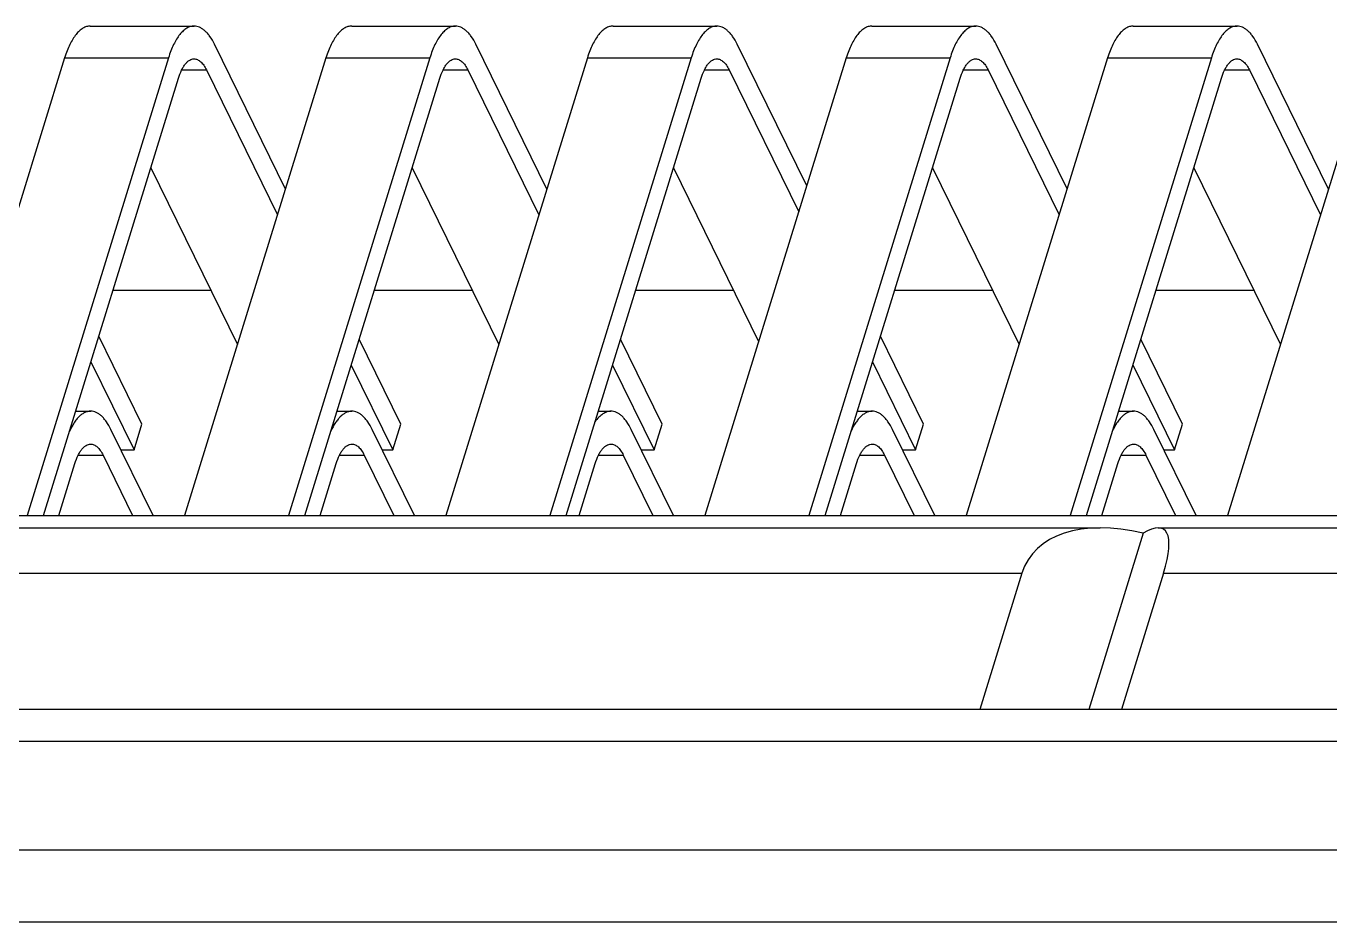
# Model space of a CAD drawing. Extents: x 0 to 420, y 0 to 297.
# Drawn here: x 280.87 to 293.59, y 219.33 to 228.07 of the extents above; entities that cross this region are included whole.
import ezdxf

# ---------------------------------------------------------------- set-up
doc = ezdxf.new("R2010")
doc.units = 0
doc.header["$LTSCALE"] = 23.1
doc.layers.get('0').update_dxf_attribs({"linetype": 'CONTINUOUS'})

msp = doc.modelspace()

# ---------------------------------------------------------------- linework, layer by layer
at = {"color": 7, "linetype": 'CONTINUOUS'}
for p, q in [((281.497, 228.073), (282.51, 228.073)), ((284.048, 228.073), (285.061, 228.073)), ((286.598, 228.073), (287.611, 228.073)), ((289.124, 228.073), (290.138, 228.073)), ((291.674, 228.073), (292.687, 228.073)), ((283.402, 226.483), (282.709, 227.895)), ((285.952, 226.483), (285.259, 227.895)), ((288.488, 226.513), (287.81, 227.895)), ((291.029, 226.484), (290.336, 227.895)), ((293.579, 226.483), (292.886, 227.895)), ((281.247, 227.763), (279.868, 223.299)), ((282.26, 227.763), (280.881, 223.299)), ((281.247, 227.763), (282.26, 227.763)), ((283.797, 227.763), (282.418, 223.299)), ((284.811, 227.763), (283.431, 223.299)), ((283.797, 227.763), (284.811, 227.763)), ((286.348, 227.763), (284.968, 223.299)), ((287.361, 227.763), (285.982, 223.299)), ((286.348, 227.763), (287.361, 227.763)), ((288.874, 227.763), (287.495, 223.299)), ((289.888, 227.763), (288.508, 223.299)), ((288.874, 227.763), (289.888, 227.763)), ((291.424, 227.763), (290.044, 223.299)), ((292.437, 227.763), (291.058, 223.299)), ((291.424, 227.763), (292.437, 227.763)), ((293.974, 227.763), (292.595, 223.299)), ((282.39, 227.645), (282.631, 227.645)), ((282.631, 227.645), (283.324, 226.232)), ((284.94, 227.645), (285.182, 227.645)), ((285.182, 227.645), (285.875, 226.232)), ((287.49, 227.645), (287.732, 227.645)), ((287.732, 227.645), (288.411, 226.262)), ((290.017, 227.645), (290.259, 227.645)), ((290.259, 227.645), (290.951, 226.233)), ((292.566, 227.645), (292.808, 227.645)), ((292.808, 227.645), (293.501, 226.232)), ((281.04, 223.299), (282.358, 227.564)), ((283.59, 223.299), (284.908, 227.564)), ((286.141, 223.299), (287.459, 227.564)), ((288.667, 223.299), (289.985, 227.564)), ((291.217, 223.299), (292.535, 227.564)), ((282.087, 226.689), (282.933, 224.965)), ((284.638, 226.689), (285.483, 224.965)), ((287.188, 226.689), (288.019, 224.995)), ((289.715, 226.689), (290.56, 224.966)), ((292.264, 226.689), (293.11, 224.965)), ((281.719, 225.497), (282.672, 225.497)), ((284.27, 225.497), (285.222, 225.497)), ((286.82, 225.497), (287.773, 225.497)), ((289.346, 225.497), (290.299, 225.497)), ((291.896, 225.497), (292.849, 225.497)), ((282.001, 224.189), (281.58, 225.047)), ((284.528, 224.189), (284.121, 225.017)), ((287.078, 224.189), (286.672, 225.017)), ((289.628, 224.189), (289.207, 225.047)), ((292.155, 224.189), (291.748, 225.018)), ((281.503, 224.796), (281.924, 223.938)), ((284.044, 224.766), (284.45, 223.938)), ((286.594, 224.766), (287.001, 223.938)), ((289.13, 224.796), (289.551, 223.938)), ((291.671, 224.768), (292.077, 223.938)), ((281.354, 224.315), (281.501, 224.315)), ((283.904, 224.315), (284.05, 224.315)), ((286.455, 224.315), (286.577, 224.315)), ((288.981, 224.315), (289.127, 224.315)), ((291.531, 224.315), (291.677, 224.315)), ((281.924, 223.938), (282.001, 224.189)), ((284.45, 223.938), (284.528, 224.189)), ((287.001, 223.938), (287.078, 224.189)), ((289.551, 223.938), (289.628, 224.189)), ((292.077, 223.938), (292.155, 224.189)), ((282.111, 223.299), (281.699, 224.137)), ((284.66, 223.299), (284.249, 224.137)), ((287.187, 223.299), (286.776, 224.137)), ((289.737, 223.299), (289.325, 224.137)), ((292.287, 223.299), (291.876, 224.137)), ((281.797, 223.938), (281.924, 223.938)), ((284.346, 223.938), (284.45, 223.938)), ((286.874, 223.938), (287.001, 223.938)), ((289.423, 223.938), (289.551, 223.938)), ((291.973, 223.938), (292.077, 223.938)), ((281.191, 223.299), (281.348, 223.806)), ((281.38, 223.886), (281.622, 223.886)), ((281.622, 223.886), (281.91, 223.299)), ((283.741, 223.299), (283.898, 223.806)), ((283.929, 223.886), (284.171, 223.886)), ((284.171, 223.886), (284.46, 223.299)), ((286.268, 223.299), (286.425, 223.806)), ((286.457, 223.886), (286.698, 223.886)), ((286.698, 223.886), (286.987, 223.299)), ((288.818, 223.299), (288.974, 223.806)), ((289.006, 223.886), (289.248, 223.886)), ((289.248, 223.886), (289.536, 223.299)), ((291.368, 223.299), (291.525, 223.806)), ((291.557, 223.886), (291.798, 223.886)), ((291.798, 223.886), (292.087, 223.299)), ((275.838, 223.299), (308.384, 223.299)), ((280.449, 223.178), (291.353, 223.178)), ((291.918, 223.178), (302.821, 223.178)), ((291.771, 223.125), (291.24, 221.405)), ((280.092, 222.736), (290.587, 222.736)), ((290.587, 222.736), (290.176, 221.405)), ((291.969, 222.736), (291.558, 221.405)), ((291.969, 222.736), (302.464, 222.736)), ((300.394, 221.405), (280.048, 221.405)), ((300.297, 221.092), (279.951, 221.092)), ((275.302, 220.035), (305.983, 220.035)), ((275.334, 219.333), (306.014, 219.333))]:
    msp.add_line(p, q, dxfattribs=at)
for centre, major_axis, ratio, start_param, end_param in [((292.022, 222.008), (1.375, -0.857), 0.578983, 8.372508, 9.576136), ((291.248, 222.008), (0.721, 1.157), 0.244748, -0.748642, 0.454985)]:
    msp.add_ellipse(centre, major_axis=major_axis, ratio=ratio, start_param=start_param, end_param=end_param, dxfattribs=at)
for points, knots in [([(281.497, 228.073), (281.485, 228.073), (281.46, 228.069), (281.424, 228.053), (281.389, 228.026), (281.356, 227.99), (281.325, 227.945), (281.296, 227.892), (281.269, 227.83), (281.254, 227.786), (281.247, 227.763)], [0, 0, 0, 0, 0.085851, 0.177422, 0.279223, 0.394139, 0.523634, 0.668109, 0.8272, 1, 1, 1, 1]), ([(282.51, 228.073), (282.498, 228.073), (282.473, 228.069), (282.437, 228.053), (282.402, 228.026), (282.369, 227.99), (282.338, 227.945), (282.309, 227.892), (282.283, 227.83), (282.267, 227.786), (282.26, 227.763)], [0, 0, 0, 0, 0.085851, 0.177422, 0.279223, 0.394139, 0.523634, 0.668109, 0.8272, 1, 1, 1, 1]), ([(282.709, 227.895), (282.696, 227.922), (282.675, 227.959), (282.642, 228.002), (282.617, 228.027), (282.591, 228.047), (282.565, 228.062), (282.538, 228.071), (282.519, 228.073), (282.51, 228.073)], [0, 0, 0, 0, 0.315262, 0.45425, 0.581235, 0.697234, 0.803937, 0.903796, 1, 1, 1, 1]), ([(284.048, 228.073), (284.036, 228.073), (284.01, 228.069), (283.974, 228.053), (283.94, 228.026), (283.906, 227.99), (283.875, 227.945), (283.846, 227.892), (283.82, 227.83), (283.805, 227.786), (283.797, 227.763)], [0, 0, 0, 0, 0.085851, 0.177422, 0.279223, 0.394139, 0.523634, 0.668109, 0.8272, 1, 1, 1, 1]), ([(285.061, 228.073), (285.049, 228.073), (285.024, 228.069), (284.987, 228.053), (284.953, 228.026), (284.92, 227.99), (284.888, 227.945), (284.859, 227.892), (284.833, 227.83), (284.818, 227.786), (284.811, 227.763)], [0, 0, 0, 0, 0.085851, 0.177422, 0.279223, 0.394139, 0.523634, 0.668109, 0.8272, 1, 1, 1, 1]), ([(285.259, 227.895), (285.246, 227.922), (285.225, 227.959), (285.192, 228.002), (285.167, 228.027), (285.141, 228.047), (285.115, 228.062), (285.088, 228.071), (285.07, 228.073), (285.061, 228.073)], [0, 0, 0, 0, 0.315262, 0.45425, 0.581235, 0.697234, 0.803937, 0.903796, 1, 1, 1, 1]), ([(286.598, 228.073), (286.586, 228.073), (286.561, 228.069), (286.525, 228.053), (286.49, 228.026), (286.457, 227.99), (286.426, 227.945), (286.397, 227.892), (286.37, 227.83), (286.355, 227.786), (286.348, 227.763)], [0, 0, 0, 0, 0.085851, 0.177422, 0.279223, 0.394139, 0.523634, 0.668109, 0.8272, 1, 1, 1, 1]), ([(287.611, 228.073), (287.599, 228.073), (287.574, 228.069), (287.538, 228.053), (287.503, 228.026), (287.47, 227.99), (287.439, 227.945), (287.41, 227.892), (287.383, 227.83), (287.368, 227.786), (287.361, 227.763)], [0, 0, 0, 0, 0.085851, 0.177422, 0.279223, 0.394139, 0.523634, 0.668109, 0.8272, 1, 1, 1, 1]), ([(287.81, 227.895), (287.797, 227.922), (287.776, 227.959), (287.742, 228.002), (287.718, 228.027), (287.692, 228.047), (287.665, 228.062), (287.638, 228.071), (287.62, 228.073), (287.611, 228.073)], [0, 0, 0, 0, 0.315262, 0.45425, 0.581235, 0.697234, 0.803937, 0.903796, 1, 1, 1, 1]), ([(289.124, 228.073), (289.112, 228.073), (289.087, 228.069), (289.051, 228.053), (289.016, 228.026), (288.983, 227.99), (288.952, 227.945), (288.923, 227.892), (288.897, 227.83), (288.882, 227.786), (288.874, 227.763)], [0, 0, 0, 0, 0.085851, 0.177422, 0.279223, 0.394139, 0.523634, 0.668109, 0.8272, 1, 1, 1, 1]), ([(290.138, 228.073), (290.126, 228.073), (290.1, 228.069), (290.064, 228.053), (290.03, 228.026), (289.997, 227.99), (289.965, 227.945), (289.936, 227.892), (289.91, 227.83), (289.895, 227.786), (289.888, 227.763)], [0, 0, 0, 0, 0.085851, 0.177422, 0.279223, 0.394139, 0.523634, 0.668109, 0.8272, 1, 1, 1, 1]), ([(290.336, 227.895), (290.323, 227.922), (290.302, 227.959), (290.269, 228.002), (290.244, 228.027), (290.218, 228.047), (290.192, 228.062), (290.165, 228.071), (290.147, 228.073), (290.138, 228.073)], [0, 0, 0, 0, 0.315262, 0.45425, 0.581235, 0.697234, 0.803937, 0.903796, 1, 1, 1, 1]), ([(291.674, 228.073), (291.662, 228.073), (291.637, 228.069), (291.601, 228.053), (291.566, 228.026), (291.533, 227.99), (291.502, 227.945), (291.473, 227.892), (291.446, 227.83), (291.431, 227.786), (291.424, 227.763)], [0, 0, 0, 0, 0.085851, 0.177422, 0.279223, 0.394139, 0.523634, 0.668109, 0.8272, 1, 1, 1, 1]), ([(292.687, 228.073), (292.675, 228.073), (292.65, 228.069), (292.614, 228.053), (292.579, 228.026), (292.546, 227.99), (292.515, 227.945), (292.486, 227.892), (292.459, 227.83), (292.444, 227.786), (292.437, 227.763)], [0, 0, 0, 0, 0.085851, 0.177422, 0.279223, 0.394139, 0.523634, 0.668109, 0.8272, 1, 1, 1, 1]), ([(292.886, 227.895), (292.873, 227.922), (292.852, 227.959), (292.818, 228.002), (292.794, 228.027), (292.768, 228.047), (292.741, 228.062), (292.714, 228.071), (292.696, 228.073), (292.687, 228.073)], [0, 0, 0, 0, 0.315262, 0.45425, 0.581235, 0.697234, 0.803937, 0.903796, 1, 1, 1, 1]), ([(282.358, 227.564), (282.366, 227.591), (282.381, 227.629), (282.405, 227.675), (282.424, 227.703), (282.444, 227.725), (282.466, 227.741), (282.488, 227.751), (282.503, 227.753), (282.51, 227.753)], [0, 0, 0, 0, 0.331731, 0.476241, 0.605766, 0.72071, 0.822536, 0.914128, 1, 1, 1, 1]), ([(282.51, 227.753), (282.516, 227.753), (282.527, 227.752), (282.543, 227.746), (282.56, 227.737), (282.581, 227.72), (282.607, 227.689), (282.623, 227.661), (282.631, 227.645)], [0, 0, 0, 0, 0.096244, 0.196145, 0.302891, 0.418938, 0.684605, 1, 1, 1, 1]), ([(284.908, 227.564), (284.917, 227.591), (284.931, 227.629), (284.956, 227.675), (284.975, 227.703), (284.995, 227.725), (285.016, 227.741), (285.038, 227.751), (285.053, 227.753), (285.061, 227.753)], [0, 0, 0, 0, 0.331731, 0.476241, 0.605766, 0.72071, 0.822536, 0.914128, 1, 1, 1, 1]), ([(285.061, 227.753), (285.066, 227.753), (285.077, 227.752), (285.094, 227.746), (285.11, 227.737), (285.132, 227.72), (285.158, 227.689), (285.174, 227.661), (285.182, 227.645)], [0, 0, 0, 0, 0.096244, 0.196145, 0.302891, 0.418938, 0.684605, 1, 1, 1, 1]), ([(287.459, 227.564), (287.467, 227.591), (287.481, 227.629), (287.506, 227.675), (287.525, 227.703), (287.545, 227.725), (287.566, 227.741), (287.589, 227.751), (287.604, 227.753), (287.611, 227.753)], [0, 0, 0, 0, 0.331731, 0.476241, 0.605766, 0.72071, 0.822536, 0.914128, 1, 1, 1, 1]), ([(287.611, 227.753), (287.617, 227.753), (287.628, 227.752), (287.644, 227.746), (287.66, 227.737), (287.682, 227.72), (287.708, 227.689), (287.724, 227.661), (287.732, 227.645)], [0, 0, 0, 0, 0.096244, 0.196145, 0.302891, 0.418938, 0.684605, 1, 1, 1, 1]), ([(289.985, 227.564), (289.994, 227.591), (290.008, 227.629), (290.033, 227.675), (290.052, 227.703), (290.072, 227.725), (290.093, 227.741), (290.115, 227.751), (290.13, 227.753), (290.138, 227.753)], [0, 0, 0, 0, 0.331731, 0.476241, 0.605766, 0.72071, 0.822536, 0.914128, 1, 1, 1, 1]), ([(290.138, 227.753), (290.143, 227.753), (290.154, 227.752), (290.171, 227.746), (290.187, 227.737), (290.209, 227.72), (290.234, 227.689), (290.251, 227.661), (290.259, 227.645)], [0, 0, 0, 0, 0.096244, 0.196145, 0.302891, 0.418938, 0.684605, 1, 1, 1, 1]), ([(292.535, 227.564), (292.543, 227.591), (292.557, 227.629), (292.582, 227.675), (292.601, 227.703), (292.621, 227.725), (292.642, 227.741), (292.664, 227.751), (292.68, 227.753), (292.687, 227.753)], [0, 0, 0, 0, 0.331731, 0.476241, 0.605766, 0.72071, 0.822536, 0.914128, 1, 1, 1, 1]), ([(292.687, 227.753), (292.693, 227.753), (292.704, 227.752), (292.72, 227.746), (292.736, 227.737), (292.758, 227.72), (292.784, 227.689), (292.8, 227.661), (292.808, 227.645)], [0, 0, 0, 0, 0.096244, 0.196145, 0.302891, 0.418938, 0.684605, 1, 1, 1, 1]), ([(281.501, 224.315), (281.491, 224.315), (281.472, 224.313), (281.443, 224.303), (281.415, 224.286), (281.388, 224.264), (281.362, 224.235), (281.328, 224.187), (281.306, 224.146), (281.293, 224.117)], [0, 0, 0, 0, 0.094309, 0.192607, 0.298317, 0.414006, 0.541367, 0.681353, 1, 1, 1, 1]), ([(281.699, 224.137), (281.686, 224.163), (281.665, 224.201), (281.632, 224.243), (281.607, 224.269), (281.581, 224.289), (281.555, 224.304), (281.528, 224.313), (281.51, 224.315), (281.501, 224.315)], [0, 0, 0, 0, 0.315262, 0.45425, 0.581235, 0.697234, 0.803937, 0.903796, 1, 1, 1, 1]), ([(284.05, 224.315), (284.041, 224.315), (284.022, 224.313), (283.993, 224.303), (283.966, 224.287), (283.939, 224.265), (283.914, 224.237), (283.879, 224.191), (283.858, 224.151), (283.845, 224.122)], [0, 0, 0, 0, 0.094791, 0.193485, 0.299444, 0.415207, 0.542468, 0.6822, 1, 1, 1, 1]), ([(284.249, 224.137), (284.236, 224.163), (284.215, 224.201), (284.181, 224.243), (284.156, 224.269), (284.131, 224.289), (284.104, 224.304), (284.077, 224.313), (284.059, 224.315), (284.05, 224.315)], [0, 0, 0, 0, 0.315262, 0.45425, 0.581235, 0.697234, 0.803937, 0.903796, 1, 1, 1, 1]), ([(286.577, 224.315), (286.564, 224.315), (286.535, 224.31), (286.495, 224.289), (286.456, 224.256), (286.434, 224.228), (286.423, 224.212)], [0, 0, 0, 0, 0.211866, 0.441342, 0.701549, 1, 1, 1, 1]), ([(286.776, 224.137), (286.763, 224.163), (286.742, 224.201), (286.709, 224.243), (286.684, 224.269), (286.658, 224.289), (286.632, 224.304), (286.605, 224.313), (286.586, 224.315), (286.577, 224.315)], [0, 0, 0, 0, 0.315262, 0.45425, 0.581235, 0.697234, 0.803937, 0.903796, 1, 1, 1, 1]), ([(289.127, 224.315), (289.118, 224.315), (289.098, 224.313), (289.07, 224.303), (289.043, 224.287), (289.016, 224.265), (288.99, 224.237), (288.956, 224.191), (288.935, 224.151), (288.921, 224.122)], [0, 0, 0, 0, 0.094791, 0.193485, 0.299444, 0.415207, 0.542468, 0.6822, 1, 1, 1, 1]), ([(289.325, 224.137), (289.312, 224.163), (289.291, 224.201), (289.258, 224.243), (289.233, 224.269), (289.208, 224.289), (289.181, 224.304), (289.154, 224.313), (289.136, 224.315), (289.127, 224.315)], [0, 0, 0, 0, 0.315262, 0.45425, 0.581235, 0.697234, 0.803937, 0.903796, 1, 1, 1, 1]), ([(291.677, 224.315), (291.668, 224.315), (291.648, 224.313), (291.62, 224.303), (291.592, 224.286), (291.565, 224.264), (291.539, 224.235), (291.504, 224.187), (291.483, 224.146), (291.469, 224.117)], [0, 0, 0, 0, 0.094309, 0.192607, 0.298317, 0.414006, 0.541367, 0.681353, 1, 1, 1, 1]), ([(291.876, 224.137), (291.863, 224.163), (291.842, 224.201), (291.809, 224.243), (291.784, 224.269), (291.758, 224.289), (291.732, 224.304), (291.705, 224.313), (291.686, 224.315), (291.677, 224.315)], [0, 0, 0, 0, 0.315262, 0.45425, 0.581235, 0.697234, 0.803937, 0.903796, 1, 1, 1, 1]), ([(281.348, 223.806), (281.356, 223.833), (281.371, 223.871), (281.395, 223.917), (281.415, 223.944), (281.435, 223.966), (281.456, 223.983), (281.478, 223.992), (281.493, 223.995), (281.501, 223.995)], [0, 0, 0, 0, 0.331731, 0.476241, 0.605766, 0.72071, 0.822536, 0.914128, 1, 1, 1, 1]), ([(281.501, 223.995), (281.506, 223.995), (281.517, 223.994), (281.534, 223.988), (281.55, 223.979), (281.572, 223.962), (281.597, 223.931), (281.614, 223.903), (281.622, 223.886)], [0, 0, 0, 0, 0.096244, 0.196145, 0.302891, 0.418938, 0.684605, 1, 1, 1, 1]), ([(283.898, 223.806), (283.906, 223.833), (283.92, 223.871), (283.945, 223.917), (283.964, 223.944), (283.984, 223.966), (284.005, 223.983), (284.027, 223.992), (284.043, 223.995), (284.05, 223.995)], [0, 0, 0, 0, 0.331731, 0.476241, 0.605766, 0.72071, 0.822536, 0.914128, 1, 1, 1, 1]), ([(284.05, 223.995), (284.056, 223.995), (284.067, 223.994), (284.083, 223.988), (284.099, 223.979), (284.121, 223.962), (284.147, 223.931), (284.163, 223.903), (284.171, 223.886)], [0, 0, 0, 0, 0.096244, 0.196145, 0.302891, 0.418938, 0.684605, 1, 1, 1, 1]), ([(286.425, 223.806), (286.433, 223.833), (286.448, 223.871), (286.472, 223.917), (286.491, 223.944), (286.512, 223.966), (286.533, 223.983), (286.555, 223.992), (286.57, 223.995), (286.577, 223.995)], [0, 0, 0, 0, 0.331731, 0.476241, 0.605766, 0.72071, 0.822536, 0.914128, 1, 1, 1, 1]), ([(286.577, 223.995), (286.583, 223.995), (286.594, 223.994), (286.611, 223.988), (286.627, 223.979), (286.649, 223.962), (286.674, 223.931), (286.691, 223.903), (286.698, 223.886)], [0, 0, 0, 0, 0.096244, 0.196145, 0.302891, 0.418938, 0.684605, 1, 1, 1, 1]), ([(288.974, 223.806), (288.983, 223.833), (288.997, 223.871), (289.022, 223.917), (289.041, 223.944), (289.061, 223.966), (289.082, 223.983), (289.104, 223.992), (289.12, 223.995), (289.127, 223.995)], [0, 0, 0, 0, 0.331731, 0.476241, 0.605766, 0.72071, 0.822536, 0.914128, 1, 1, 1, 1]), ([(289.127, 223.995), (289.132, 223.995), (289.144, 223.994), (289.16, 223.988), (289.176, 223.979), (289.198, 223.962), (289.224, 223.931), (289.24, 223.903), (289.248, 223.886)], [0, 0, 0, 0, 0.096244, 0.196145, 0.302891, 0.418938, 0.684605, 1, 1, 1, 1]), ([(291.525, 223.806), (291.533, 223.833), (291.548, 223.871), (291.572, 223.917), (291.591, 223.944), (291.611, 223.966), (291.633, 223.983), (291.655, 223.992), (291.67, 223.995), (291.677, 223.995)], [0, 0, 0, 0, 0.331731, 0.476241, 0.605766, 0.72071, 0.822536, 0.914128, 1, 1, 1, 1]), ([(291.677, 223.995), (291.683, 223.995), (291.694, 223.994), (291.71, 223.988), (291.727, 223.979), (291.748, 223.962), (291.774, 223.931), (291.791, 223.903), (291.798, 223.886)], [0, 0, 0, 0, 0.096244, 0.196145, 0.302891, 0.418938, 0.684605, 1, 1, 1, 1])]:
    msp.add_open_spline(points, degree=3, knots=knots, dxfattribs=at)

doc.saveas('drawing.dxf')
